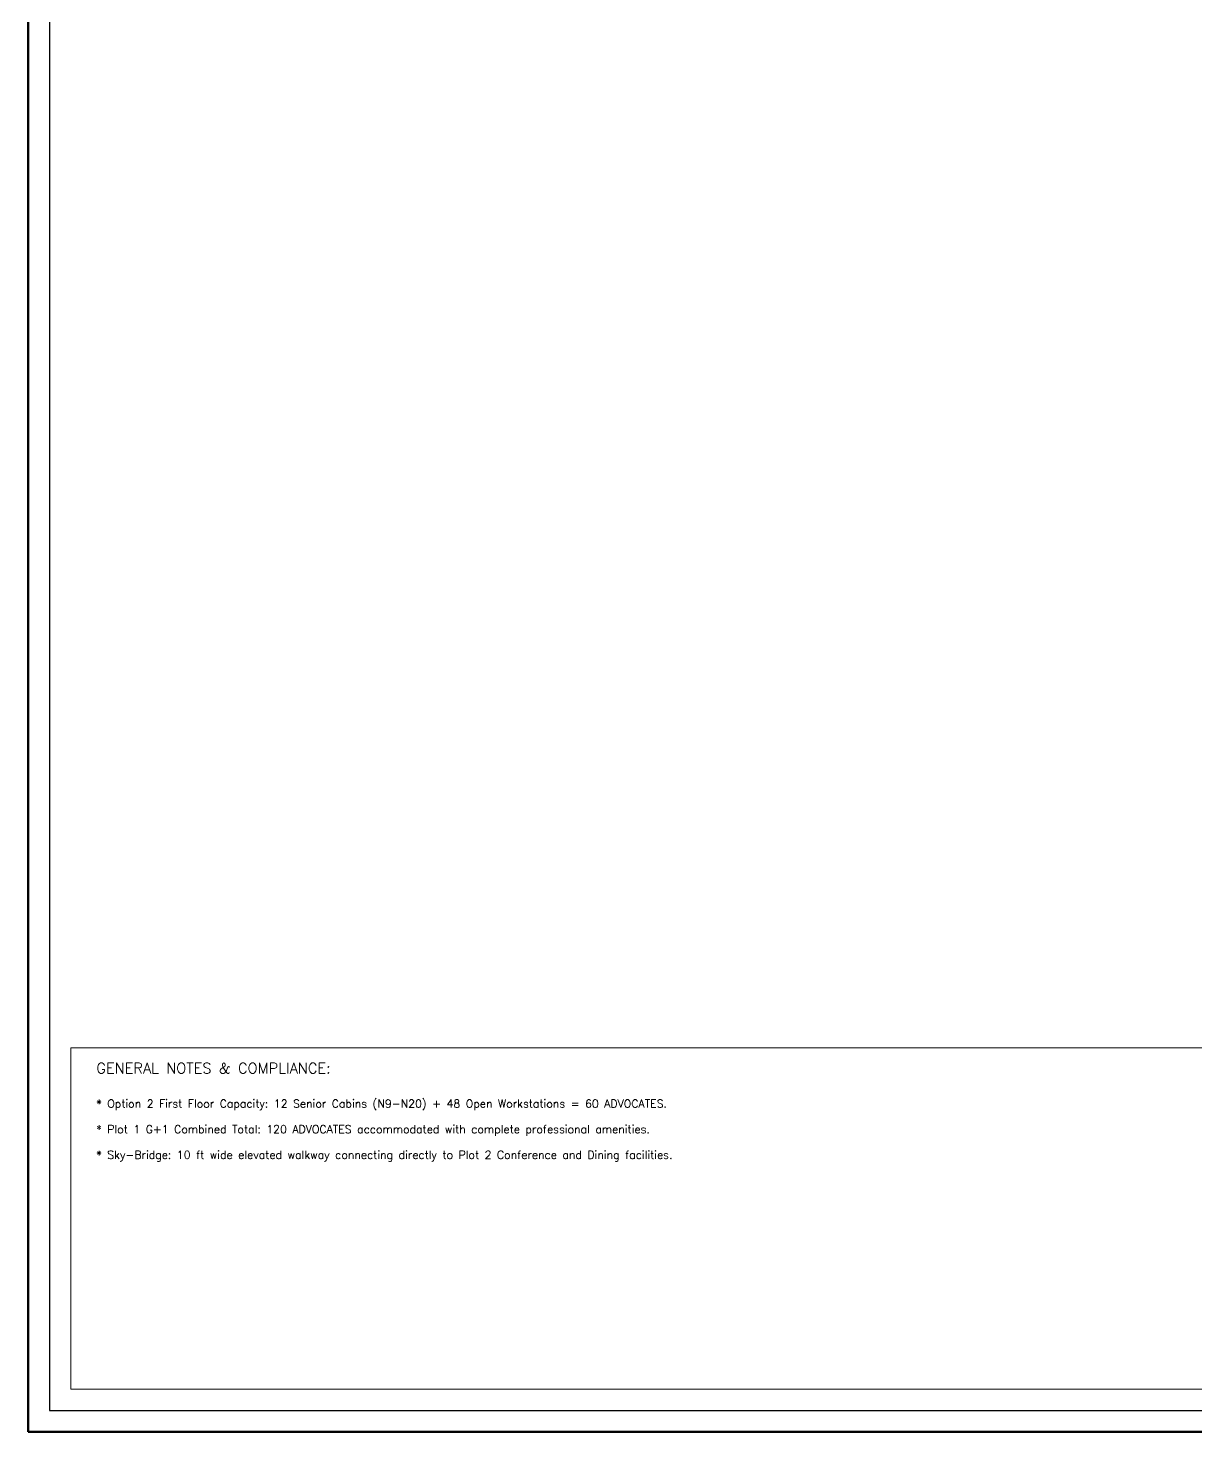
# Model space of a CAD drawing. Header units: inches. Extents: x 0 to 1800, y 0 to 1191.
# Drawn here: x 0 to 328.6, y 0 to 394.8 of the extents above; entities that cross this region are included whole.
import ezdxf

# ---------------------------------------------------------------- set-up
doc = ezdxf.new("R2010")
doc.units = ezdxf.units.IN
doc.header["$MEASUREMENT"] = 0
for name, color, linetype in [('A-TEXT', 7, 'Continuous'), ('A-TEXT-TTL', 7, 'Continuous'), ('A-TTLB', 7, 'Continuous')]:
    doc.layers.add(name, color=color, linetype=linetype)
doc.styles.add('SIMPLEX', font='simplex.shx')

msp = doc.modelspace()

# ---------------------------------------------------------------- linework, layer by layer
at = {"layer": 'A-TTLB', "lineweight": 50}
for p, q in [((0, 1190.661), (0, 0)), ((0, 0), (1800, 0))]:
    msp.add_line(p, q, dxfattribs=at)
at = {"layer": 'A-TTLB', "lineweight": 25}
for p, q in [((6, 1184.661), (6, 6)), ((6, 6), (1794, 6))]:
    msp.add_line(p, q, dxfattribs=at)
at = {"layer": 'A-TTLB', "lineweight": 20}
for p, q in [((660, 108), (12, 108)), ((12, 108), (12, 12)), ((12, 12), (660, 12))]:
    msp.add_line(p, q, dxfattribs=at)

# ---------------------------------------------------------------- texts
at = {"layer": 'A-TEXT', "style": 'SIMPLEX'}
for s, p in [('* Option 2 First Floor Capacity: 12 Senior Cabins (N9-N20) + 48 Open Workstations = 60 ADVOCATES.', (19.2, 91.2)), ('* Plot 1 G+1 Combined Total: 120 ADVOCATES accommodated with complete professional amenities.', (19.2, 84)), ('* Sky-Bridge: 10 ft wide elevated walkway connecting directly to Plot 2 Conference and Dining facilities.', (19.2, 76.8))]:
    msp.add_text(s, height=2.25, dxfattribs=at).set_placement(p)
at = {"layer": 'A-TEXT-TTL', "style": 'SIMPLEX'}
msp.add_text('GENERAL NOTES & COMPLIANCE:', height=3, dxfattribs=at).set_placement((19.2, 100.8))

doc.saveas('drawing.dxf')
